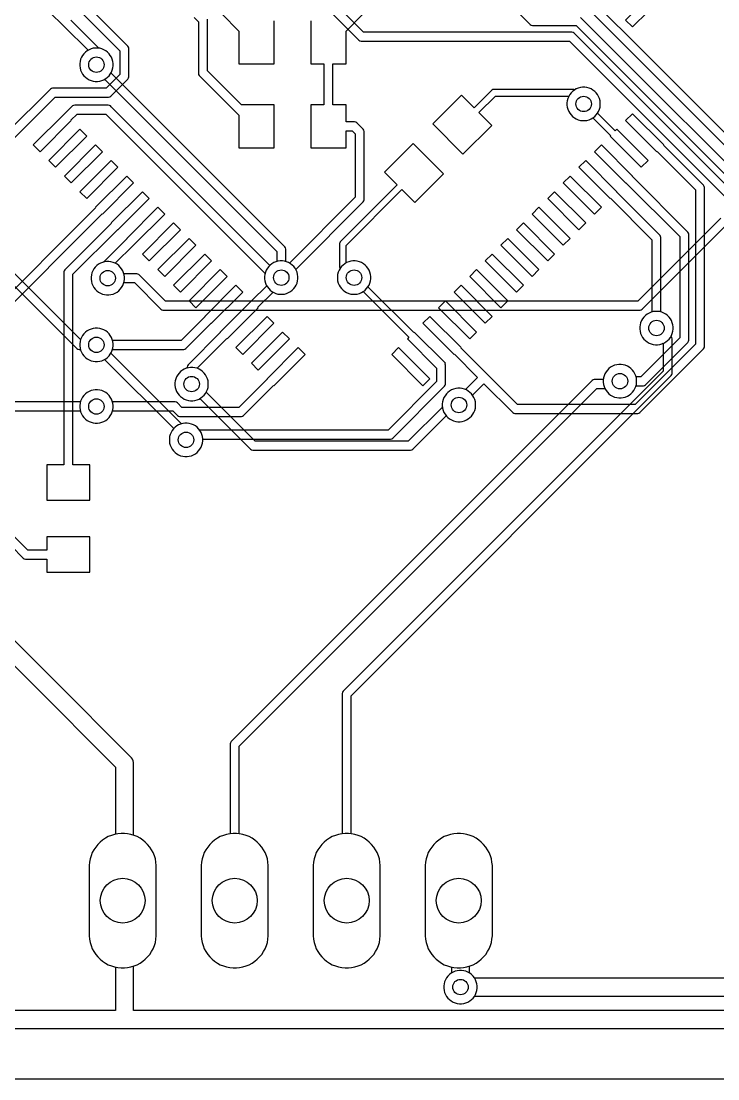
# Model space of a CAD drawing. Header units: millimetres. Extents: x 1.3 to 49.5, y 14 to 62.2.
# Drawn here: x 19.25 to 35.05, y 13.97 to 37.94 of the extents above; entities that cross this region are included whole.
import ezdxf

# ---------------------------------------------------------------- set-up
doc = ezdxf.new("R2010")
doc.units = ezdxf.units.MM

msp = doc.modelspace()

# ---------------------------------------------------------------- linework, layer by layer
at = {"layer": '16_copper'}
for points in [[(25.816, 37.952), (25.816, 36.978), (26.114, 36.978), (26.114, 36.047), (25.816, 36.047), (25.816, 35.073), (26.615, 35.073), (26.615, 35.458), (26.755, 35.458), (26.822, 35.391), (26.822, 33.951), (25.332, 32.46), (25.314, 32.471), (25.268, 32.49), (25.248, 32.495), (25.248, 32.779), (25.241, 32.805), (25.227, 32.828), (21.284, 36.771), (21.295, 36.789), (21.314, 36.835), (21.327, 36.883), (21.333, 36.932), (21.333, 36.982), (21.327, 37.031), (21.314, 37.079), (21.295, 37.125), (21.27, 37.168), (21.24, 37.207), (21.205, 37.242), (21.166, 37.272), (21.123, 37.297), (21.077, 37.316), (21.029, 37.329), (20.98, 37.335), (20.93, 37.335), (20.881, 37.329), (20.833, 37.316), (20.787, 37.297), (20.744, 37.272), (20.705, 37.242), (20.67, 37.207), (20.64, 37.168), (20.615, 37.125), (20.596, 37.079), (20.583, 37.031), (20.577, 36.982), (20.577, 36.932), (20.583, 36.883), (20.596, 36.835), (20.615, 36.789), (20.64, 36.746), (20.67, 36.707), (20.705, 36.672), (20.744, 36.642), (20.787, 36.617), (20.833, 36.598), (20.881, 36.585), (20.93, 36.579), (20.98, 36.579), (21.029, 36.585), (21.077, 36.598), (21.123, 36.617), (21.141, 36.628), (25.044, 32.724), (25.044, 32.495), (25.024, 32.49), (24.978, 32.471), (24.935, 32.446), (24.896, 32.416), (24.861, 32.381), (24.831, 32.342), (24.806, 32.299), (24.787, 32.253), (24.774, 32.205), (24.768, 32.156), (24.768, 32.106), (24.774, 32.057), (24.787, 32.009), (24.806, 31.963), (24.831, 31.92), (24.861, 31.881), (24.896, 31.846), (24.935, 31.816), (24.978, 31.791), (25.024, 31.772), (25.072, 31.759), (25.121, 31.753), (25.171, 31.753), (25.22, 31.759), (25.268, 31.772), (25.314, 31.791), (25.357, 31.816), (25.396, 31.846), (25.431, 31.881), (25.461, 31.92), (25.486, 31.963), (25.505, 32.009), (25.518, 32.057), (25.524, 32.106), (25.524, 32.156), (25.518, 32.205), (25.505, 32.253), (25.486, 32.299), (25.475, 32.317), (27.005, 33.847), (27.019, 33.87), (27.026, 33.896), (27.026, 35.446), (27.019, 35.472), (27.005, 35.495), (26.859, 35.641), (26.836, 35.655), (26.81, 35.662), (26.615, 35.662), (26.615, 36.047), (26.317, 36.047), (26.317, 36.978), (26.615, 36.978), (26.615, 37.721), (27.005, 38.111)], [(23.173, 38.025), (23.266, 37.931), (23.266, 36.763), (23.273, 36.738), (23.287, 36.714), (24.185, 35.816), (24.185, 35.073), (24.984, 35.073), (24.984, 36.047), (24.242, 36.047), (23.47, 36.819), (23.47, 37.986)], [(23.795, 38.111), (24.185, 37.721), (24.185, 36.978), (24.984, 36.978), (24.984, 37.952)], [(35.112, 33.482), (33.23, 31.6), (22.518, 31.6), (21.919, 32.199), (21.896, 32.213), (21.87, 32.22), (21.576, 32.22), (21.57, 32.24), (21.551, 32.286), (21.527, 32.329), (21.496, 32.368), (21.461, 32.403), (21.422, 32.433), (21.379, 32.458), (21.333, 32.477), (21.285, 32.49), (21.236, 32.496), (21.187, 32.496), (21.137, 32.49), (21.09, 32.477), (21.044, 32.458), (21.001, 32.433), (20.962, 32.403), (20.926, 32.368), (20.896, 32.329), (20.872, 32.286), (20.853, 32.24), (20.84, 32.192), (20.833, 32.143), (20.833, 32.093), (20.84, 32.044), (20.853, 31.996), (20.872, 31.95), (20.896, 31.908), (20.926, 31.868), (20.962, 31.833), (21.001, 31.803), (21.044, 31.778), (21.09, 31.759), (21.137, 31.746), (21.187, 31.74), (21.236, 31.74), (21.285, 31.746), (21.333, 31.759), (21.379, 31.778), (21.422, 31.803), (21.461, 31.833), (21.496, 31.868), (21.527, 31.908), (21.551, 31.95), (21.57, 31.996), (21.576, 32.017), (21.815, 32.017), (22.414, 31.418), (22.437, 31.404), (22.463, 31.397), (33.285, 31.397), (33.311, 31.404), (33.334, 31.418), (35.216, 33.299)], [(18.774, 32.263), (20.512, 30.526), (20.535, 30.512), (20.561, 30.505), (20.591, 30.505), (20.596, 30.485), (20.615, 30.439), (20.64, 30.396), (20.67, 30.357), (20.705, 30.322), (20.744, 30.292), (20.787, 30.267), (20.833, 30.248), (20.881, 30.235), (20.93, 30.229), (20.98, 30.229), (21.029, 30.235), (21.077, 30.248), (21.123, 30.267), (21.141, 30.278), (22.708, 28.71), (22.702, 28.704), (22.672, 28.664), (22.647, 28.621), (22.628, 28.575), (22.615, 28.528), (22.609, 28.478), (22.609, 28.429), (22.615, 28.38), (22.628, 28.332), (22.647, 28.286), (22.672, 28.243), (22.702, 28.204), (22.737, 28.169), (22.776, 28.138), (22.819, 28.114), (22.865, 28.095), (22.913, 28.082), (22.962, 28.075), (23.012, 28.075), (23.061, 28.082), (23.109, 28.095), (23.155, 28.114), (23.198, 28.138), (23.237, 28.169), (23.272, 28.204), (23.302, 28.243), (23.327, 28.286), (23.346, 28.332), (23.359, 28.38), (23.365, 28.429), (23.365, 28.478), (23.359, 28.528), (23.346, 28.575), (23.327, 28.621), (23.302, 28.664), (23.272, 28.704), (23.237, 28.739), (23.198, 28.769), (23.155, 28.794), (23.109, 28.812), (23.061, 28.825), (23.012, 28.832), (22.962, 28.832), (22.913, 28.825), (22.887, 28.818), (21.284, 30.421), (21.295, 30.439), (21.314, 30.485), (21.327, 30.533), (21.333, 30.582), (21.333, 30.632), (21.327, 30.681), (21.314, 30.729), (21.295, 30.775), (21.27, 30.818), (21.24, 30.857), (21.205, 30.892), (21.166, 30.922), (21.123, 30.947), (21.077, 30.966), (21.029, 30.979), (20.98, 30.985), (20.93, 30.985), (20.881, 30.979), (20.833, 30.966), (20.787, 30.947), (20.744, 30.922), (20.705, 30.892), (20.67, 30.857), (20.64, 30.818), (20.615, 30.775), (20.596, 30.729), (20.596, 30.729), (18.858, 32.466)], [(17.386, 29.108), (20.591, 29.108), (20.596, 29.088), (20.615, 29.042), (20.64, 28.999), (20.67, 28.96), (20.705, 28.925), (20.744, 28.895), (20.787, 28.87), (20.833, 28.851), (20.881, 28.838), (20.93, 28.832), (20.98, 28.832), (21.029, 28.838), (21.077, 28.851), (21.123, 28.87), (21.166, 28.895), (21.205, 28.925), (21.24, 28.96), (21.27, 28.999), (21.295, 29.042), (21.314, 29.088), (21.327, 29.136), (21.333, 29.185), (21.333, 29.235), (21.327, 29.284), (21.314, 29.332), (21.295, 29.378), (21.27, 29.421), (21.24, 29.46), (21.205, 29.495), (21.166, 29.525), (21.123, 29.55), (21.077, 29.569), (21.029, 29.582), (20.98, 29.588), (20.93, 29.588), (20.881, 29.582), (20.833, 29.569), (20.787, 29.55), (20.744, 29.525), (20.705, 29.495), (20.67, 29.46), (20.64, 29.421), (20.615, 29.378), (20.596, 29.332), (20.591, 29.312), (17.441, 29.312)], [(38.699, 16.253), (29.529, 16.253), (29.525, 16.261), (29.495, 16.3), (29.46, 16.335), (29.421, 16.365), (29.378, 16.39), (29.332, 16.409), (29.284, 16.422), (29.235, 16.428), (29.185, 16.428), (29.136, 16.422), (29.088, 16.409), (29.042, 16.39), (28.999, 16.365), (28.96, 16.335), (28.925, 16.3), (28.895, 16.261), (28.87, 16.218), (28.851, 16.172), (28.838, 16.124), (28.832, 16.075), (28.832, 16.025), (28.838, 15.976), (28.851, 15.928), (28.87, 15.882), (28.895, 15.839), (28.925, 15.8), (28.96, 15.765), (28.999, 15.735), (29.042, 15.71), (29.088, 15.691), (29.136, 15.678), (29.185, 15.672), (29.235, 15.672), (29.284, 15.678), (29.332, 15.691), (29.378, 15.71), (29.421, 15.735), (29.46, 15.765), (29.495, 15.8), (29.525, 15.839), (29.529, 15.847), (38.803, 15.847)]]:
    msp.add_lwpolyline(points, dxfattribs=at)
for points in [[(29.943, 36.393), (29.925, 36.383), (29.521, 35.979), (29.232, 36.268), (28.581, 35.617), (29.267, 34.931), (29.918, 35.582), (29.629, 35.871), (30.004, 36.246), (31.67, 36.246), (31.664, 36.236), (31.645, 36.19), (31.632, 36.142), (31.626, 36.093), (31.626, 36.043), (31.632, 35.994), (31.645, 35.946), (31.664, 35.9), (31.689, 35.857), (31.719, 35.818), (31.754, 35.783), (31.793, 35.753), (31.836, 35.728), (31.882, 35.709), (31.93, 35.696), (31.979, 35.69), (32.029, 35.69), (32.078, 35.696), (32.126, 35.709), (32.172, 35.728), (32.215, 35.753), (32.254, 35.783), (32.289, 35.818), (32.319, 35.857), (32.344, 35.9), (32.363, 35.946), (32.376, 35.994), (32.382, 36.043), (32.382, 36.093), (32.376, 36.142), (32.363, 36.19), (32.344, 36.236), (32.319, 36.279), (32.289, 36.318), (32.254, 36.353), (32.215, 36.383), (32.172, 36.408), (32.126, 36.427), (32.078, 36.44), (32.029, 36.446), (31.979, 36.446), (31.93, 36.44), (31.882, 36.427), (31.836, 36.408), (31.795, 36.384), (31.779, 36.393), (31.76, 36.398), (29.962, 36.398)], [(26.472, 32.356), (26.481, 32.34), (26.457, 32.299), (26.438, 32.253), (26.425, 32.205), (26.419, 32.156), (26.419, 32.106), (26.425, 32.057), (26.438, 32.009), (26.457, 31.963), (26.482, 31.92), (26.512, 31.881), (26.547, 31.846), (26.586, 31.816), (26.629, 31.791), (26.675, 31.772), (26.723, 31.759), (26.772, 31.753), (26.822, 31.753), (26.871, 31.759), (26.919, 31.772), (26.965, 31.791), (27.008, 31.816), (27.047, 31.846), (27.082, 31.881), (27.112, 31.92), (27.137, 31.963), (27.156, 32.009), (27.169, 32.057), (27.175, 32.106), (27.175, 32.156), (27.169, 32.205), (27.156, 32.253), (27.137, 32.299), (27.112, 32.342), (27.082, 32.381), (27.047, 32.416), (27.008, 32.446), (26.965, 32.471), (26.919, 32.49), (26.871, 32.503), (26.822, 32.509), (26.772, 32.509), (26.723, 32.503), (26.675, 32.49), (26.629, 32.471), (26.619, 32.465), (26.619, 32.861), (27.883, 34.125), (28.172, 33.836), (28.823, 34.487), (28.137, 35.173), (27.486, 34.522), (27.775, 34.233), (26.482, 32.94), (26.472, 32.922), (26.467, 32.903), (26.467, 32.375)], [(34.004, 29.933), (34.011, 29.959), (34.011, 30.747), (34.004, 30.773), (33.99, 30.796), (33.984, 30.802), (33.995, 30.82), (34.014, 30.866), (34.027, 30.914), (34.033, 30.963), (34.033, 31.013), (34.027, 31.062), (34.014, 31.11), (33.995, 31.156), (33.97, 31.199), (33.94, 31.238), (33.905, 31.273), (33.866, 31.303), (33.823, 31.328), (33.777, 31.347), (33.729, 31.36), (33.68, 31.366), (33.63, 31.366), (33.581, 31.36), (33.533, 31.347), (33.487, 31.328), (33.444, 31.303), (33.405, 31.273), (33.37, 31.238), (33.34, 31.199), (33.315, 31.156), (33.296, 31.11), (33.283, 31.062), (33.277, 31.013), (33.277, 30.963), (33.283, 30.914), (33.296, 30.866), (33.315, 30.82), (33.34, 30.777), (33.37, 30.738), (33.405, 30.703), (33.444, 30.673), (33.487, 30.648), (33.533, 30.629), (33.581, 30.616), (33.63, 30.61), (33.68, 30.61), (33.729, 30.616), (33.777, 30.629), (33.807, 30.642), (33.807, 30.014), (26.549, 22.756), (26.536, 22.733), (26.529, 22.707), (26.529, 19.526), (26.519, 19.525), (26.445, 19.511), (26.373, 19.489), (26.304, 19.46), (26.238, 19.425), (26.176, 19.383), (26.118, 19.336), (26.065, 19.283), (26.018, 19.225), (25.976, 19.163), (25.941, 19.097), (25.912, 19.028), (25.89, 18.956), (25.876, 18.883), (25.869, 18.808), (25.869, 17.209), (25.876, 17.135), (25.89, 17.061), (25.912, 16.99), (25.941, 16.92), (25.976, 16.854), (26.018, 16.792), (26.065, 16.734), (26.118, 16.681), (26.176, 16.634), (26.238, 16.592), (26.304, 16.557), (26.373, 16.528), (26.445, 16.507), (26.519, 16.492), (26.593, 16.485), (26.668, 16.485), (26.742, 16.492), (26.816, 16.507), (26.888, 16.528), (26.957, 16.557), (27.023, 16.592), (27.085, 16.634), (27.143, 16.681), (27.196, 16.734), (27.243, 16.792), (27.285, 16.854), (27.32, 16.92), (27.349, 16.99), (27.371, 17.061), (27.385, 17.135), (27.393, 17.209), (27.393, 18.808), (27.385, 18.883), (27.371, 18.956), (27.349, 19.028), (27.32, 19.097), (27.285, 19.163), (27.243, 19.225), (27.196, 19.283), (27.143, 19.336), (27.085, 19.383), (27.023, 19.425), (26.957, 19.46), (26.888, 19.489), (26.816, 19.511), (26.742, 19.525), (26.732, 19.526), (26.732, 22.651), (33.99, 29.91)], [(28.106, 28.226), (28.129, 28.24), (28.888, 28.998), (28.891, 28.994), (28.926, 28.959), (28.965, 28.929), (29.008, 28.904), (29.054, 28.885), (29.102, 28.872), (29.151, 28.866), (29.201, 28.866), (29.25, 28.872), (29.298, 28.885), (29.344, 28.904), (29.387, 28.929), (29.426, 28.959), (29.461, 28.994), (29.491, 29.033), (29.516, 29.076), (29.535, 29.122), (29.548, 29.17), (29.554, 29.219), (29.554, 29.269), (29.548, 29.318), (29.535, 29.366), (29.516, 29.412), (29.491, 29.455), (29.461, 29.494), (29.426, 29.529), (29.387, 29.559), (29.344, 29.584), (29.298, 29.603), (29.25, 29.616), (29.201, 29.622), (29.151, 29.622), (29.102, 29.616), (29.054, 29.603), (29.008, 29.584), (28.965, 29.559), (28.926, 29.529), (28.891, 29.494), (28.861, 29.455), (28.836, 29.412), (28.817, 29.366), (28.804, 29.318), (28.798, 29.269), (28.798, 29.219), (28.801, 29.198), (28.025, 28.423), (24.553, 28.423), (23.443, 29.532), (23.454, 29.55), (23.473, 29.596), (23.486, 29.644), (23.492, 29.693), (23.492, 29.743), (23.486, 29.792), (23.473, 29.84), (23.454, 29.886), (23.429, 29.929), (23.399, 29.968), (23.364, 30.003), (23.325, 30.033), (23.282, 30.058), (23.236, 30.077), (23.188, 30.09), (23.139, 30.096), (23.089, 30.096), (23.04, 30.09), (22.992, 30.077), (22.946, 30.058), (22.903, 30.033), (22.864, 30.003), (22.829, 29.968), (22.799, 29.929), (22.774, 29.886), (22.755, 29.84), (22.742, 29.792), (22.736, 29.743), (22.736, 29.693), (22.742, 29.644), (22.755, 29.596), (22.774, 29.55), (22.799, 29.507), (22.829, 29.468), (22.864, 29.433), (22.903, 29.403), (22.946, 29.378), (22.992, 29.359), (23.04, 29.346), (23.089, 29.34), (23.139, 29.34), (23.188, 29.346), (23.236, 29.359), (23.282, 29.378), (23.3, 29.389), (24.449, 28.24), (24.472, 28.226), (24.498, 28.219), (28.08, 28.219)], [(23.979, 19.525), (23.905, 19.511), (23.833, 19.489), (23.764, 19.46), (23.698, 19.425), (23.636, 19.383), (23.578, 19.336), (23.525, 19.283), (23.478, 19.225), (23.436, 19.163), (23.401, 19.097), (23.372, 19.028), (23.35, 18.956), (23.336, 18.883), (23.329, 18.808), (23.329, 17.209), (23.336, 17.135), (23.35, 17.061), (23.372, 16.99), (23.401, 16.92), (23.436, 16.854), (23.478, 16.792), (23.525, 16.734), (23.578, 16.681), (23.636, 16.634), (23.698, 16.592), (23.764, 16.557), (23.833, 16.528), (23.905, 16.507), (23.979, 16.492), (24.053, 16.485), (24.128, 16.485), (24.202, 16.492), (24.276, 16.507), (24.348, 16.528), (24.417, 16.557), (24.483, 16.592), (24.545, 16.634), (24.603, 16.681), (24.656, 16.734), (24.703, 16.792), (24.745, 16.854), (24.78, 16.92), (24.809, 16.99), (24.831, 17.061), (24.845, 17.135), (24.853, 17.209), (24.853, 18.808), (24.845, 18.883), (24.831, 18.956), (24.809, 19.028), (24.78, 19.097), (24.745, 19.163), (24.703, 19.225), (24.656, 19.283), (24.603, 19.336), (24.545, 19.383), (24.483, 19.425), (24.417, 19.46), (24.348, 19.489), (24.276, 19.511), (24.202, 19.525), (24.192, 19.526), (24.192, 21.508), (32.3, 29.616), (32.487, 29.616), (32.512, 29.573), (32.542, 29.534), (32.577, 29.499), (32.616, 29.469), (32.659, 29.444), (32.705, 29.425), (32.753, 29.412), (32.802, 29.406), (32.852, 29.406), (32.901, 29.412), (32.949, 29.425), (32.995, 29.444), (33.038, 29.469), (33.077, 29.499), (33.112, 29.534), (33.142, 29.573), (33.167, 29.616), (33.186, 29.662), (33.199, 29.71), (33.205, 29.759), (33.205, 29.809), (33.199, 29.858), (33.186, 29.906), (33.167, 29.952), (33.142, 29.995), (33.112, 30.034), (33.077, 30.069), (33.038, 30.099), (32.995, 30.124), (32.949, 30.143), (32.901, 30.156), (32.852, 30.162), (32.802, 30.162), (32.753, 30.156), (32.705, 30.143), (32.659, 30.124), (32.616, 30.099), (32.577, 30.069), (32.542, 30.034), (32.512, 29.995), (32.487, 29.952), (32.468, 29.906), (32.455, 29.858), (32.45, 29.82), (32.245, 29.82), (32.219, 29.813), (32.196, 29.799), (24.009, 21.613), (23.996, 21.59), (23.989, 21.564), (23.989, 19.526)], [(21.662, 16.492), (21.736, 16.507), (21.808, 16.528), (21.877, 16.557), (21.943, 16.592), (22.005, 16.634), (22.063, 16.681), (22.116, 16.734), (22.163, 16.792), (22.205, 16.854), (22.24, 16.92), (22.269, 16.99), (22.291, 17.061), (22.305, 17.135), (22.312, 17.209), (22.312, 18.808), (22.305, 18.883), (22.291, 18.956), (22.269, 19.028), (22.24, 19.097), (22.205, 19.163), (22.163, 19.225), (22.116, 19.283), (22.063, 19.336), (22.005, 19.383), (21.943, 19.425), (21.877, 19.46), (21.808, 19.489), (21.736, 19.511), (21.662, 19.525), (21.588, 19.533), (21.513, 19.533), (21.439, 19.525), (21.365, 19.511), (21.293, 19.489), (21.224, 19.46), (21.158, 19.425), (21.096, 19.383), (21.038, 19.336), (20.985, 19.283), (20.938, 19.225), (20.896, 19.163), (20.861, 19.097), (20.832, 19.028), (20.81, 18.956), (20.796, 18.883), (20.789, 18.808), (20.789, 17.209), (20.796, 17.135), (20.81, 17.061), (20.832, 16.99), (20.861, 16.92), (20.896, 16.854), (20.938, 16.792), (20.985, 16.734), (21.038, 16.681), (21.096, 16.634), (21.158, 16.592), (21.224, 16.557), (21.293, 16.528), (21.365, 16.507), (21.439, 16.492), (21.513, 16.485), (21.588, 16.485)], [(29.282, 16.492), (29.356, 16.507), (29.428, 16.528), (29.497, 16.557), (29.563, 16.592), (29.625, 16.634), (29.683, 16.681), (29.736, 16.734), (29.783, 16.792), (29.825, 16.854), (29.86, 16.92), (29.889, 16.99), (29.911, 17.061), (29.925, 17.135), (29.933, 17.209), (29.933, 18.808), (29.925, 18.883), (29.911, 18.956), (29.889, 19.028), (29.86, 19.097), (29.825, 19.163), (29.783, 19.225), (29.736, 19.283), (29.683, 19.336), (29.625, 19.383), (29.563, 19.425), (29.497, 19.46), (29.428, 19.489), (29.356, 19.511), (29.282, 19.525), (29.208, 19.533), (29.133, 19.533), (29.059, 19.525), (28.985, 19.511), (28.913, 19.489), (28.844, 19.46), (28.778, 19.425), (28.716, 19.383), (28.658, 19.336), (28.605, 19.283), (28.558, 19.225), (28.516, 19.163), (28.481, 19.097), (28.452, 19.028), (28.43, 18.956), (28.416, 18.883), (28.409, 18.808), (28.409, 17.209), (28.416, 17.135), (28.43, 17.061), (28.452, 16.99), (28.481, 16.92), (28.516, 16.854), (28.558, 16.792), (28.605, 16.734), (28.658, 16.681), (28.716, 16.634), (28.778, 16.592), (28.844, 16.557), (28.913, 16.528), (28.985, 16.507), (29.059, 16.492), (29.133, 16.485), (29.208, 16.485)]]:
    msp.add_lwpolyline(points, close=True, dxfattribs=at)
at = {"layer": '1_copper'}
for points in [[(25.537, 43.122), (30.793, 37.866), (30.816, 37.853), (30.842, 37.846), (31.831, 37.846), (36.503, 33.175)], [(37.041, 33.577), (28.561, 42.057)], [(28.378, 41.953), (36.858, 33.473)], [(23.416, 41.001), (26.906, 37.511), (26.929, 37.497), (26.955, 37.49), (31.684, 37.49), (35.87, 33.304)], [(36.053, 33.408), (31.788, 37.673), (31.765, 37.687), (31.739, 37.694), (27.011, 37.694), (23.56, 41.144)], [(19.521, 38.52), (20.228, 37.813), (20.234, 37.819), (20.768, 37.285), (20.744, 37.272), (20.705, 37.242), (20.67, 37.207), (20.64, 37.168), (20.615, 37.125), (20.596, 37.079), (20.583, 37.031), (20.577, 36.982), (20.577, 36.932), (20.583, 36.883), (20.596, 36.835), (20.615, 36.789), (20.64, 36.746), (20.67, 36.707), (20.705, 36.672), (20.744, 36.642), (20.787, 36.617), (20.833, 36.598), (20.881, 36.585), (20.93, 36.579), (20.98, 36.579), (21.029, 36.585), (21.077, 36.598), (21.123, 36.617), (21.166, 36.642), (21.205, 36.672), (21.24, 36.707), (21.27, 36.746), (21.295, 36.789), (21.314, 36.835), (21.327, 36.883), (21.333, 36.932), (21.333, 36.982), (21.327, 37.031), (21.314, 37.079), (21.295, 37.125), (21.27, 37.168), (21.24, 37.207), (21.205, 37.242), (21.166, 37.272), (21.123, 37.297), (21.077, 37.316), (21.029, 37.329), (21.009, 37.331), (20.378, 37.963)], [(20.588, 38.172), (21.486, 37.275), (21.486, 36.737), (21.175, 36.426), (19.961, 36.426), (19.935, 36.419), (19.912, 36.406), (18.918, 35.412)], [(18.974, 35.181), (20.017, 36.223), (21.23, 36.223), (21.256, 36.23), (21.279, 36.244), (21.669, 36.633), (21.682, 36.656), (21.689, 36.682), (21.689, 37.33), (21.682, 37.356), (21.669, 37.379), (20.731, 38.316)], [(36.686, 33.279), (31.936, 38.029)], [(18.644, 31.135), (21.085, 33.576), (21.091, 33.57), (21.798, 34.277), (21.642, 34.433), (20.935, 33.726), (20.941, 33.72), (18.461, 31.239)], [(18.754, 26.314), (19.295, 25.774), (19.318, 25.76), (19.344, 25.753), (19.833, 25.753), (19.833, 25.455), (20.807, 25.455), (20.807, 26.254), (19.833, 26.254), (19.833, 25.956), (19.399, 25.956), (18.858, 26.497)], [(17.553, 24.87), (21.387, 21.036), (21.387, 19.515), (21.365, 19.511), (21.293, 19.489), (21.224, 19.46), (21.158, 19.425), (21.096, 19.383), (21.038, 19.336), (20.985, 19.283), (20.938, 19.225), (20.896, 19.163), (20.861, 19.097), (20.832, 19.028), (20.81, 18.956), (20.796, 18.883), (20.789, 18.808), (20.789, 17.209), (20.796, 17.135), (20.81, 17.061), (20.832, 16.99), (20.861, 16.92), (20.896, 16.854), (20.938, 16.792), (20.985, 16.734), (21.038, 16.681), (21.096, 16.634), (21.158, 16.592), (21.224, 16.557), (21.293, 16.528), (21.365, 16.507), (21.387, 16.502), (21.387, 15.519), (7.93, 15.519)], [(42.791, 15.519), (21.793, 15.519), (21.793, 16.524), (21.808, 16.528), (21.877, 16.557), (21.943, 16.592), (22.005, 16.634), (22.063, 16.681), (22.116, 16.734), (22.163, 16.792), (22.205, 16.854), (22.24, 16.92), (22.269, 16.99), (22.291, 17.061), (22.305, 17.135), (22.312, 17.209), (22.312, 18.808), (22.305, 18.883), (22.291, 18.956), (22.269, 19.028), (22.24, 19.097), (22.205, 19.163), (22.163, 19.225), (22.116, 19.283), (22.063, 19.336), (22.005, 19.383), (21.943, 19.425), (21.877, 19.46), (21.808, 19.489), (21.793, 19.493), (21.793, 21.14), (21.785, 21.179), (21.77, 21.216), (21.748, 21.25), (18.127, 24.87)], [(7.826, 15.113), (42.895, 15.113)]]:
    msp.add_lwpolyline(points, dxfattribs=at)
for points in [[(33.819, 38.52), (33.663, 38.676), (32.956, 37.968), (33.112, 37.813)], [(33.465, 34.786), (32.758, 35.494), (32.722, 35.458), (32.32, 35.859), (32.344, 35.9), (32.363, 35.946), (32.376, 35.994), (32.382, 36.043), (32.382, 36.093), (32.376, 36.142), (32.363, 36.19), (32.344, 36.236), (32.319, 36.279), (32.289, 36.318), (32.254, 36.353), (32.215, 36.383), (32.172, 36.408), (32.126, 36.427), (32.078, 36.44), (32.029, 36.446), (31.979, 36.446), (31.93, 36.44), (31.882, 36.427), (31.836, 36.408), (31.793, 36.383), (31.754, 36.353), (31.719, 36.318), (31.689, 36.279), (31.664, 36.236), (31.645, 36.19), (31.632, 36.142), (31.626, 36.093), (31.626, 36.043), (31.632, 35.994), (31.645, 35.946), (31.664, 35.9), (31.689, 35.857), (31.719, 35.818), (31.754, 35.783), (31.793, 35.753), (31.836, 35.728), (31.882, 35.709), (31.93, 35.696), (31.979, 35.69), (32.029, 35.69), (32.078, 35.696), (32.126, 35.709), (32.172, 35.728), (32.213, 35.752), (32.614, 35.35), (32.603, 35.338), (33.31, 34.631)], [(20.438, 36.036), (20.415, 36.022), (20.234, 35.841), (20.228, 35.847), (19.521, 35.14), (19.677, 34.984), (20.384, 35.692), (20.378, 35.697), (20.52, 35.839), (21.167, 35.839), (24.78, 32.226), (24.774, 32.205), (24.768, 32.156), (24.768, 32.106), (24.774, 32.057), (24.787, 32.009), (24.806, 31.963), (24.817, 31.945), (24.473, 31.602), (24.471, 31.604), (23.764, 30.897), (23.77, 30.891), (23.033, 30.154), (23.019, 30.131), (23.012, 30.105), (23.012, 30.082), (22.992, 30.077), (22.946, 30.058), (22.903, 30.033), (22.864, 30.003), (22.829, 29.968), (22.799, 29.929), (22.774, 29.886), (22.755, 29.84), (22.742, 29.792), (22.736, 29.743), (22.736, 29.693), (22.742, 29.644), (22.755, 29.596), (22.774, 29.55), (22.799, 29.507), (22.829, 29.468), (22.864, 29.433), (22.903, 29.403), (22.946, 29.378), (22.992, 29.359), (23.04, 29.346), (23.089, 29.34), (23.139, 29.34), (23.188, 29.346), (23.236, 29.359), (23.282, 29.378), (23.325, 29.403), (23.364, 29.433), (23.399, 29.468), (23.429, 29.507), (23.454, 29.55), (23.473, 29.596), (23.486, 29.644), (23.492, 29.693), (23.492, 29.743), (23.486, 29.792), (23.473, 29.84), (23.454, 29.886), (23.429, 29.929), (23.399, 29.968), (23.364, 30.003), (23.325, 30.033), (23.282, 30.058), (23.241, 30.075), (23.913, 30.748), (23.919, 30.742), (24.626, 31.449), (24.617, 31.458), (24.96, 31.802), (24.978, 31.791), (25.024, 31.772), (25.072, 31.759), (25.121, 31.753), (25.171, 31.753), (25.22, 31.759), (25.268, 31.772), (25.314, 31.791), (25.357, 31.816), (25.396, 31.846), (25.431, 31.881), (25.461, 31.92), (25.486, 31.963), (25.505, 32.009), (25.518, 32.057), (25.524, 32.106), (25.524, 32.156), (25.518, 32.205), (25.505, 32.253), (25.486, 32.299), (25.461, 32.342), (25.431, 32.381), (25.396, 32.416), (25.357, 32.446), (25.314, 32.471), (25.268, 32.49), (25.22, 32.503), (25.171, 32.509), (25.121, 32.509), (25.072, 32.503), (25.024, 32.49), (24.978, 32.471), (24.935, 32.446), (24.896, 32.416), (24.887, 32.407), (21.29, 36.003), (21.271, 36.022), (21.248, 36.036), (21.222, 36.043), (20.464, 36.043)], [(33.255, 29.057), (33.278, 29.071), (34.724, 30.516), (34.737, 30.54), (34.744, 30.565), (34.744, 34.174), (34.737, 34.2), (34.724, 34.223), (33.813, 35.134), (33.819, 35.14), (33.112, 35.847), (32.956, 35.692), (33.663, 34.984), (33.669, 34.99), (34.541, 34.118), (34.541, 30.621), (33.174, 29.253), (30.501, 29.253), (29.217, 30.538), (29.223, 30.544), (28.516, 31.251), (28.36, 31.095), (29.067, 30.388), (29.073, 30.394), (29.598, 29.869), (29.322, 29.593), (29.298, 29.603), (29.25, 29.616), (29.201, 29.622), (29.151, 29.622), (29.102, 29.616), (29.054, 29.603), (29.008, 29.584), (28.965, 29.559), (28.926, 29.529), (28.891, 29.494), (28.861, 29.455), (28.836, 29.412), (28.817, 29.366), (28.804, 29.318), (28.798, 29.269), (28.798, 29.219), (28.804, 29.17), (28.817, 29.122), (28.836, 29.076), (28.861, 29.033), (28.891, 28.994), (28.926, 28.959), (28.965, 28.929), (29.008, 28.904), (29.054, 28.885), (29.102, 28.872), (29.151, 28.866), (29.201, 28.866), (29.25, 28.872), (29.298, 28.885), (29.344, 28.904), (29.387, 28.929), (29.426, 28.959), (29.461, 28.994), (29.491, 29.033), (29.516, 29.076), (29.535, 29.122), (29.548, 29.17), (29.554, 29.219), (29.554, 29.269), (29.548, 29.318), (29.535, 29.366), (29.516, 29.412), (29.491, 29.455), (29.483, 29.466), (29.742, 29.725), (30.397, 29.071), (30.42, 29.057), (30.446, 29.05), (33.229, 29.05)], [(20.737, 35.338), (20.582, 35.494), (19.875, 34.786), (20.03, 34.631)], [(21.091, 34.984), (20.935, 35.14), (20.228, 34.433), (20.384, 34.277)], [(33.407, 29.703), (34.369, 30.664), (34.382, 30.687), (34.389, 30.713), (34.389, 33.115), (34.382, 33.141), (34.369, 33.164), (33.106, 34.427), (33.112, 34.433), (32.405, 35.14), (32.249, 34.984), (32.956, 34.277), (32.962, 34.283), (34.186, 33.06), (34.186, 30.768), (33.303, 29.886), (33.191, 29.886), (33.186, 29.906), (33.167, 29.952), (33.142, 29.995), (33.112, 30.034), (33.077, 30.069), (33.038, 30.099), (32.995, 30.124), (32.949, 30.143), (32.901, 30.156), (32.852, 30.162), (32.802, 30.162), (32.753, 30.156), (32.705, 30.143), (32.659, 30.124), (32.616, 30.099), (32.577, 30.069), (32.542, 30.034), (32.512, 29.995), (32.487, 29.952), (32.468, 29.906), (32.455, 29.858), (32.449, 29.809), (32.449, 29.759), (32.455, 29.71), (32.468, 29.662), (32.487, 29.616), (32.512, 29.573), (32.542, 29.534), (32.577, 29.499), (32.616, 29.469), (32.659, 29.444), (32.705, 29.425), (32.753, 29.412), (32.802, 29.406), (32.852, 29.406), (32.901, 29.412), (32.949, 29.425), (32.995, 29.444), (33.038, 29.469), (33.077, 29.499), (33.112, 29.534), (33.142, 29.573), (33.167, 29.616), (33.186, 29.662), (33.191, 29.682), (33.358, 29.682), (33.384, 29.689)], [(21.444, 34.631), (21.289, 34.786), (20.582, 34.079), (20.737, 33.924)], [(33.75, 33.066), (33.736, 33.089), (32.752, 34.073), (32.758, 34.079), (32.051, 34.786), (31.896, 34.631), (32.603, 33.924), (32.609, 33.93), (33.553, 32.985), (33.553, 31.352), (33.533, 31.347), (33.487, 31.328), (33.444, 31.303), (33.405, 31.273), (33.37, 31.238), (33.34, 31.199), (33.315, 31.156), (33.296, 31.11), (33.283, 31.062), (33.277, 31.013), (33.277, 30.963), (33.283, 30.914), (33.296, 30.866), (33.315, 30.82), (33.34, 30.777), (33.37, 30.738), (33.405, 30.703), (33.444, 30.673), (33.487, 30.648), (33.533, 30.629), (33.581, 30.616), (33.63, 30.61), (33.68, 30.61), (33.729, 30.616), (33.777, 30.629), (33.823, 30.648), (33.866, 30.673), (33.905, 30.703), (33.94, 30.738), (33.97, 30.777), (33.995, 30.82), (34.014, 30.866), (34.027, 30.914), (34.033, 30.963), (34.033, 31.013), (34.027, 31.062), (34.014, 31.11), (33.995, 31.156), (33.97, 31.199), (33.94, 31.238), (33.905, 31.273), (33.866, 31.303), (33.823, 31.328), (33.777, 31.347), (33.757, 31.352), (33.757, 33.04)], [(32.405, 33.726), (31.698, 34.433), (31.542, 34.277), (32.249, 33.57)], [(19.833, 27.885), (19.833, 27.086), (20.807, 27.086), (20.807, 27.885), (20.422, 27.885), (20.422, 32.206), (21.439, 33.223), (21.444, 33.217), (22.152, 33.924), (21.996, 34.079), (21.289, 33.372), (21.295, 33.366), (20.239, 32.31), (20.225, 32.287), (20.218, 32.261), (20.218, 27.885)], [(32.051, 33.372), (31.344, 34.079), (31.188, 33.924), (31.896, 33.217)], [(21.285, 31.746), (21.333, 31.759), (21.379, 31.778), (21.422, 31.803), (21.461, 31.833), (21.496, 31.868), (21.527, 31.908), (21.551, 31.95), (21.57, 31.996), (21.583, 32.044), (21.59, 32.093), (21.59, 32.143), (21.583, 32.192), (21.57, 32.24), (21.551, 32.286), (21.527, 32.329), (21.496, 32.368), (21.461, 32.403), (21.422, 32.433), (21.38, 32.457), (21.792, 32.869), (21.798, 32.863), (22.505, 33.57), (22.35, 33.726), (21.642, 33.019), (21.648, 33.013), (21.13, 32.494), (21.126, 32.487), (21.09, 32.477), (21.044, 32.458), (21.001, 32.433), (20.962, 32.403), (20.926, 32.368), (20.896, 32.329), (20.872, 32.286), (20.853, 32.24), (20.84, 32.192), (20.833, 32.143), (20.833, 32.093), (20.84, 32.044), (20.853, 31.996), (20.872, 31.95), (20.896, 31.908), (20.926, 31.868), (20.962, 31.833), (21.001, 31.803), (21.044, 31.778), (21.09, 31.759), (21.137, 31.746), (21.187, 31.74), (21.236, 31.74)], [(31.698, 33.019), (30.99, 33.726), (30.835, 33.57), (31.542, 32.863)], [(22.859, 33.217), (22.703, 33.372), (21.996, 32.665), (22.152, 32.51)], [(31.344, 32.665), (30.637, 33.372), (30.481, 33.217), (31.188, 32.51)], [(23.212, 32.863), (23.057, 33.019), (22.35, 32.312), (22.505, 32.156)], [(30.99, 32.312), (30.283, 33.019), (30.128, 32.863), (30.835, 32.156)], [(23.566, 32.51), (23.41, 32.665), (22.703, 31.958), (22.859, 31.802)], [(30.637, 31.958), (29.93, 32.665), (29.774, 32.51), (30.481, 31.802)], [(27.675, 28.494), (28.851, 29.669), (28.864, 29.692), (28.871, 29.718), (28.871, 30.148), (28.864, 30.173), (28.86, 30.181), (28.869, 30.19), (28.162, 30.897), (28.15, 30.886), (27.113, 31.922), (27.137, 31.963), (27.156, 32.009), (27.169, 32.057), (27.175, 32.106), (27.175, 32.156), (27.169, 32.205), (27.156, 32.253), (27.137, 32.299), (27.112, 32.342), (27.082, 32.381), (27.047, 32.416), (27.008, 32.446), (26.965, 32.471), (26.919, 32.49), (26.871, 32.503), (26.822, 32.509), (26.772, 32.509), (26.723, 32.503), (26.675, 32.49), (26.629, 32.471), (26.586, 32.446), (26.547, 32.416), (26.512, 32.381), (26.482, 32.342), (26.457, 32.299), (26.438, 32.253), (26.425, 32.205), (26.419, 32.156), (26.419, 32.106), (26.425, 32.057), (26.438, 32.009), (26.457, 31.963), (26.482, 31.92), (26.512, 31.881), (26.547, 31.846), (26.586, 31.816), (26.629, 31.791), (26.675, 31.772), (26.723, 31.759), (26.772, 31.753), (26.822, 31.753), (26.871, 31.759), (26.919, 31.772), (26.965, 31.791), (27.006, 31.815), (28.042, 30.778), (28.006, 30.742), (28.668, 30.08), (28.668, 29.774), (27.571, 28.677), (23.293, 28.677), (23.272, 28.704), (23.237, 28.739), (23.198, 28.769), (23.155, 28.794), (23.109, 28.812), (23.061, 28.825), (23.012, 28.832), (22.962, 28.832), (22.913, 28.825), (22.865, 28.812), (22.819, 28.794), (22.776, 28.769), (22.737, 28.739), (22.702, 28.704), (22.672, 28.664), (22.647, 28.621), (22.628, 28.575), (22.615, 28.528), (22.609, 28.478), (22.609, 28.429), (22.615, 28.38), (22.628, 28.332), (22.647, 28.286), (22.672, 28.243), (22.702, 28.204), (22.737, 28.169), (22.776, 28.138), (22.819, 28.114), (22.865, 28.095), (22.913, 28.082), (22.962, 28.075), (23.012, 28.075), (23.061, 28.082), (23.109, 28.095), (23.155, 28.114), (23.198, 28.138), (23.237, 28.169), (23.272, 28.204), (23.302, 28.243), (23.327, 28.286), (23.346, 28.332), (23.359, 28.38), (23.365, 28.429), (23.365, 28.473), (27.626, 28.473), (27.652, 28.48)], [(23.919, 32.156), (23.764, 32.312), (23.057, 31.604), (23.212, 31.449)], [(30.283, 31.604), (29.576, 32.312), (29.421, 32.156), (30.128, 31.449)], [(22.984, 30.526), (23.56, 31.101), (23.566, 31.095), (24.273, 31.802), (24.117, 31.958), (23.41, 31.251), (23.416, 31.245), (22.88, 30.709), (21.319, 30.709), (21.314, 30.729), (21.295, 30.775), (21.27, 30.818), (21.24, 30.857), (21.205, 30.892), (21.166, 30.922), (21.123, 30.947), (21.077, 30.966), (21.029, 30.979), (20.98, 30.985), (20.93, 30.985), (20.881, 30.979), (20.833, 30.966), (20.787, 30.947), (20.744, 30.922), (20.705, 30.892), (20.67, 30.857), (20.64, 30.818), (20.615, 30.775), (20.596, 30.729), (20.583, 30.681), (20.577, 30.632), (20.577, 30.582), (20.583, 30.533), (20.596, 30.485), (20.615, 30.439), (20.64, 30.396), (20.67, 30.357), (20.705, 30.322), (20.744, 30.292), (20.787, 30.267), (20.833, 30.248), (20.881, 30.235), (20.93, 30.229), (20.98, 30.229), (21.029, 30.235), (21.077, 30.248), (21.123, 30.267), (21.166, 30.292), (21.205, 30.322), (21.24, 30.357), (21.27, 30.396), (21.295, 30.439), (21.314, 30.485), (21.319, 30.505), (22.935, 30.505), (22.961, 30.512)], [(29.93, 31.251), (29.223, 31.958), (29.067, 31.802), (29.774, 31.095)], [(29.576, 30.897), (28.869, 31.604), (28.714, 31.449), (29.421, 30.742)], [(24.98, 31.095), (24.824, 31.251), (24.117, 30.544), (24.273, 30.388)], [(25.334, 30.742), (25.178, 30.897), (24.471, 30.19), (24.626, 30.035)], [(24.268, 28.991), (24.291, 29.005), (24.974, 29.687), (24.98, 29.681), (25.687, 30.388), (25.532, 30.544), (24.824, 29.837), (24.83, 29.831), (24.187, 29.187), (22.894, 29.187), (22.79, 29.291), (22.767, 29.305), (22.741, 29.312), (21.319, 29.312), (21.314, 29.332), (21.295, 29.378), (21.27, 29.421), (21.24, 29.46), (21.205, 29.495), (21.166, 29.525), (21.123, 29.55), (21.077, 29.569), (21.029, 29.582), (20.98, 29.588), (20.93, 29.588), (20.881, 29.582), (20.833, 29.569), (20.787, 29.55), (20.744, 29.525), (20.705, 29.495), (20.67, 29.46), (20.64, 29.421), (20.615, 29.378), (20.596, 29.332), (20.583, 29.284), (20.577, 29.235), (20.577, 29.185), (20.583, 29.136), (20.596, 29.088), (20.615, 29.042), (20.64, 28.999), (20.67, 28.96), (20.705, 28.925), (20.744, 28.895), (20.787, 28.87), (20.833, 28.851), (20.881, 28.838), (20.93, 28.832), (20.98, 28.832), (21.029, 28.838), (21.077, 28.851), (21.123, 28.87), (21.166, 28.895), (21.205, 28.925), (21.24, 28.96), (21.27, 28.999), (21.295, 29.042), (21.314, 29.088), (21.319, 29.108), (22.686, 29.108), (22.79, 29.005), (22.813, 28.991), (22.839, 28.984), (24.242, 28.984)], [(28.516, 29.837), (27.808, 30.544), (27.653, 30.388), (28.36, 29.681)], [(24.202, 16.492), (24.276, 16.507), (24.348, 16.528), (24.417, 16.557), (24.483, 16.592), (24.545, 16.634), (24.603, 16.681), (24.656, 16.734), (24.703, 16.792), (24.745, 16.854), (24.78, 16.92), (24.809, 16.99), (24.831, 17.061), (24.845, 17.135), (24.853, 17.209), (24.853, 18.808), (24.845, 18.883), (24.831, 18.956), (24.809, 19.028), (24.78, 19.097), (24.745, 19.163), (24.703, 19.225), (24.656, 19.283), (24.603, 19.336), (24.545, 19.383), (24.483, 19.425), (24.417, 19.46), (24.348, 19.489), (24.276, 19.511), (24.202, 19.525), (24.128, 19.533), (24.053, 19.533), (23.979, 19.525), (23.905, 19.511), (23.833, 19.489), (23.764, 19.46), (23.698, 19.425), (23.636, 19.383), (23.578, 19.336), (23.525, 19.283), (23.478, 19.225), (23.436, 19.163), (23.401, 19.097), (23.372, 19.028), (23.35, 18.956), (23.336, 18.883), (23.329, 18.808), (23.329, 17.209), (23.336, 17.135), (23.35, 17.061), (23.372, 16.99), (23.401, 16.92), (23.436, 16.854), (23.478, 16.792), (23.525, 16.734), (23.578, 16.681), (23.636, 16.634), (23.698, 16.592), (23.764, 16.557), (23.833, 16.528), (23.905, 16.507), (23.979, 16.492), (24.053, 16.485), (24.128, 16.485)], [(26.742, 16.492), (26.816, 16.507), (26.888, 16.528), (26.957, 16.557), (27.023, 16.592), (27.085, 16.634), (27.143, 16.681), (27.196, 16.734), (27.243, 16.792), (27.285, 16.854), (27.32, 16.92), (27.349, 16.99), (27.371, 17.061), (27.385, 17.135), (27.393, 17.209), (27.393, 18.808), (27.385, 18.883), (27.371, 18.956), (27.349, 19.028), (27.32, 19.097), (27.285, 19.163), (27.243, 19.225), (27.196, 19.283), (27.143, 19.336), (27.085, 19.383), (27.023, 19.425), (26.957, 19.46), (26.888, 19.489), (26.816, 19.511), (26.742, 19.525), (26.668, 19.533), (26.593, 19.533), (26.519, 19.525), (26.445, 19.511), (26.373, 19.489), (26.304, 19.46), (26.238, 19.425), (26.176, 19.383), (26.118, 19.336), (26.065, 19.283), (26.018, 19.225), (25.976, 19.163), (25.941, 19.097), (25.912, 19.028), (25.89, 18.956), (25.876, 18.883), (25.869, 18.808), (25.869, 17.209), (25.876, 17.135), (25.89, 17.061), (25.912, 16.99), (25.941, 16.92), (25.976, 16.854), (26.018, 16.792), (26.065, 16.734), (26.118, 16.681), (26.176, 16.634), (26.238, 16.592), (26.304, 16.557), (26.373, 16.528), (26.445, 16.507), (26.519, 16.492), (26.593, 16.485), (26.668, 16.485)], [(29.284, 15.678), (29.332, 15.691), (29.378, 15.71), (29.421, 15.735), (29.46, 15.765), (29.495, 15.8), (29.525, 15.839), (29.55, 15.882), (29.569, 15.928), (29.582, 15.976), (29.588, 16.025), (29.588, 16.075), (29.582, 16.124), (29.569, 16.172), (29.55, 16.218), (29.525, 16.261), (29.495, 16.3), (29.46, 16.335), (29.421, 16.365), (29.413, 16.369), (29.413, 16.524), (29.428, 16.528), (29.497, 16.557), (29.563, 16.592), (29.625, 16.634), (29.683, 16.681), (29.736, 16.734), (29.783, 16.792), (29.825, 16.854), (29.86, 16.92), (29.889, 16.99), (29.911, 17.061), (29.925, 17.135), (29.933, 17.209), (29.933, 18.808), (29.925, 18.883), (29.911, 18.956), (29.889, 19.028), (29.86, 19.097), (29.825, 19.163), (29.783, 19.225), (29.736, 19.283), (29.683, 19.336), (29.625, 19.383), (29.563, 19.425), (29.497, 19.46), (29.428, 19.489), (29.356, 19.511), (29.282, 19.525), (29.208, 19.533), (29.133, 19.533), (29.059, 19.525), (28.985, 19.511), (28.913, 19.489), (28.844, 19.46), (28.778, 19.425), (28.716, 19.383), (28.658, 19.336), (28.605, 19.283), (28.558, 19.225), (28.516, 19.163), (28.481, 19.097), (28.452, 19.028), (28.43, 18.956), (28.416, 18.883), (28.409, 18.808), (28.409, 17.209), (28.416, 17.135), (28.43, 17.061), (28.452, 16.99), (28.481, 16.92), (28.516, 16.854), (28.558, 16.792), (28.605, 16.734), (28.658, 16.681), (28.716, 16.634), (28.778, 16.592), (28.844, 16.557), (28.913, 16.528), (28.985, 16.507), (29.007, 16.502), (29.007, 16.369), (28.999, 16.365), (28.96, 16.335), (28.925, 16.3), (28.895, 16.261), (28.87, 16.218), (28.851, 16.172), (28.838, 16.124), (28.832, 16.075), (28.832, 16.025), (28.838, 15.976), (28.851, 15.928), (28.87, 15.882), (28.895, 15.839), (28.925, 15.8), (28.96, 15.765), (28.999, 15.735), (29.042, 15.71), (29.088, 15.691), (29.136, 15.678), (29.185, 15.672), (29.235, 15.672)]]:
    msp.add_lwpolyline(points, close=True, dxfattribs=at)
at = {"layer": 'drills_PTH'}
for centre in [(21.55, 18.009), (24.091, 18.009), (26.631, 18.009), (29.171, 18.009)]:
    msp.add_circle(centre, 0.508, dxfattribs=at)
at = {"layer": 'drills_via_1_16'}
for centre in [(20.955, 36.957), (32.004, 36.068), (21.211, 32.118), (25.146, 32.131), (26.797, 32.131), (33.655, 30.988), (20.955, 30.607), (23.114, 29.718), (32.827, 29.784), (20.955, 29.21), (29.176, 29.244), (22.987, 28.454), (29.21, 16.05)]:
    msp.add_circle(centre, 0.175, dxfattribs=at)
at = {"layer": 'outline'}
msp.add_lwpolyline([(1.27, 13.97), (49.53, 13.97), (49.53, 62.23), (1.27, 62.23), (1.27, 13.97)], close=True, dxfattribs=at)

doc.saveas('drawing.dxf')
